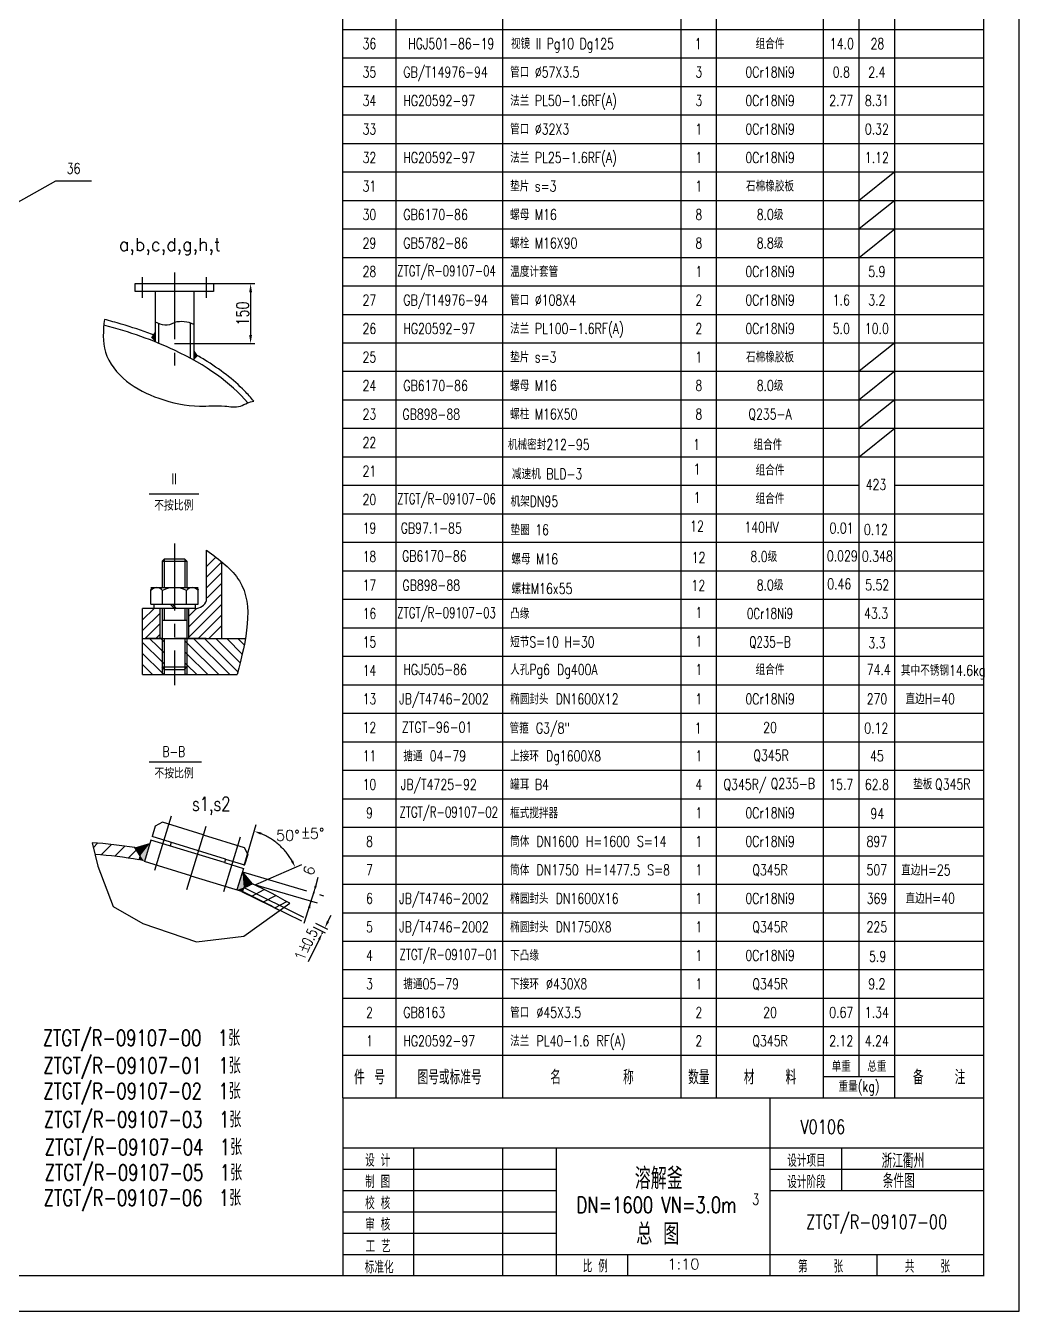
# Model space of a CAD drawing. Extents: x 6109 to 86747, y -17046 to 6992.
# Drawn here: x 39121 to 41912, y -9655 to -6045 of the extents above; entities that cross this region are included whole.
import ezdxf
from ezdxf.enums import TextEntityAlignment as Align

# ---------------------------------------------------------------- set-up
doc = ezdxf.new("R2010")
doc.units = 0
doc.header["$LTSCALE"] = 150
doc.header["$MEASUREMENT"] = 0
doc.linetypes.add('CENTER', pattern=[2, 1.25, -0.25, 0.25, -0.25])
doc.layers.get('0').update_dxf_attribs({"linetype": 'CONTINUOUS'})
doc.layers.get('DEFPOINTS').update_dxf_attribs({"linetype": 'CONTINUOUS'})
for name, color, linetype in [('1', 7, 'CONTINUOUS'), ('12', 14, 'CONTINUOUS'), ('3', 7, 'CONTINUOUS'), ('8', 12, 'CONTINUOUS'), ('BZ', 7, 'CONTINUOUS'), ('HGJ', 1, 'CONTINUOUS'), ('HGJX', 2, 'CENTER'), ('HGJY', 7, 'CONTINUOUS'), ('JGHF', 5, 'CONTINUOUS'), ('K1', 4, 'CONTINUOUS'), ('MXB', 7, 'CONTINUOUS'), ('ZXX', 2, 'CENTER')]:
    doc.layers.add(name, color=color, linetype=linetype)
doc.styles.add('HZ', font='txt', dxfattribs={"width": 0.75, "bigfont": 'hztxt'})
doc.styles.add('HZFS', font='simplex.shx', dxfattribs={"width": 0.75, "bigfont": 'hzfs.shx'})
doc.styles.get("Standard").update_dxf_attribs({"font": 'txt', "width": 0.75, "bigfont": 'hztxt.shx'})
doc.styles.add('STANTAD', font='txt', dxfattribs={"width": 0.75, "bigfont": 'hztxt'})
doc.dimstyles.get("Standard").update_dxf_attribs({"dimtxt": 0.18, "dimasz": 0.18, "dimexe": 0.18, "dimexo": 0.0625, "dimgap": 0.09, "dimtad": 0, "dimtih": 1, "dimtoh": 1, "dimdec": 4, "dimzin": 0, "dimdsep": 46, "dimtxsty": 'Standard', "dimcen": 0.09, "dimadec": 0, "dimazin": 0, "dimtfac": 1, "dimtdec": 4, "dimtofl": 0, "dimtmove": 0, "dimatfit": 3, "dimfxl": 1, "dimtolj": 1, "dimtzin": 0, "dimarcsym": 0})

# ---------------------------------------------------------------- blocks, each defined once
blk = doc.blocks.new('*D143')
at = {"color": 0, "linetype": 'ByBlock'}
for p, q in [((39237.1, 428.5), (39352.9, 428.5)), ((39340.9, 404.5), (39340.9, 284.7)), ((39127.1, 260.7), (39352.9, 260.7))]:
    blk.add_line(p, q, dxfattribs=at)
for points in [[(39336.9, 404.5), (39344.9, 404.5), (39340.9, 428.5)], [(39336.9, 284.7), (39344.9, 284.7), (39340.9, 260.7)]]:
    blk.add_solid(points, dxfattribs=at)
at = {"layer": 'DEFPOINTS', "color": 0, "linetype": 'ByBlock'}
for p in [(39237.1, 428.5), (39127.1, 260.7), (39340.9, 260.7)]:
    blk.add_point(p, dxfattribs=at)
at = {"color": 0, "linetype": 'ByBlock', "insert": (39318.4, 344.6), "char_height": 35, "attachment_point": 5, "rotation": 90, "style": 'HZFS'}
blk.add_mtext('\\A1;150', dxfattribs=at)

msp = doc.modelspace()

# ---------------------------------------------------------------- linework, layer by layer
for p, q in [((41911.86758, -9654.89701), (41911.86758, -1244.89701)), ((41561.86758, -6455.69998), (41461.86758, -6535.69998)), ((41561.86758, -6535.69998), (41461.86758, -6615.69998)), ((41461.86758, -6695.69998), (41561.86758, -6615.69998)), ((41561.86758, -6935.69998), (41461.86758, -7015.69998)), ((41561.86758, -7015.69998), (41461.86758, -7095.69998)), ((41561.86758, -7095.69998), (41461.86758, -7175.69998)), ((41461.86758, -7255.69998), (41561.86758, -7175.69998)), ((39468.43031, -7359.79292), (39607.22655, -7359.79292)), ((39504.27186, -7831.63214), (39449.86829, -7777.22857)), ((39492.21793, -7788.64229), (39469.30586, -7765.73022)), ((39504.27186, -7800.69622), (39492.21793, -7788.64229)), ((39504.27186, -7769.7603), (39500.24178, -7765.73022)), ((39509.87186, -7775.3603), (39504.27186, -7769.7603)), ((39574.27186, -7777.88845), (39568.67186, -7772.28845)), ((39663.56289, -7867.17948), (39574.27186, -7777.88845)), ((39694.49881, -7867.17948), (39593.04955, -7765.73022)), ((39717.58193, -7859.32668), (39623.98547, -7765.73022)), ((39723.71089, -7834.51972), (39654.92139, -7765.73022)), ((39729.59728, -7809.47019), (39685.85731, -7765.73022)), ((39735.02457, -7783.96155), (39716.79323, -7765.73022)), ((39504.27186, -7862.56806), (39449.86829, -7808.16449)), ((39509.87186, -7806.29622), (39504.27186, -7800.69622)), ((39509.87186, -7837.23214), (39504.27186, -7831.63214)), ((39574.27186, -7808.82437), (39568.67186, -7803.22437)), ((39632.62697, -7867.17948), (39574.27186, -7808.82437)), ((39477.94736, -7867.17948), (39449.86829, -7839.10041)), ((39504.27186, -7845.74312), (39504.27186, -7867.17948)), ((39508.88328, -7867.17948), (39504.27186, -7862.56806)), ((39574.27186, -7839.7603), (39568.67186, -7834.1603)), ((39570.75512, -7867.17948), (39568.67186, -7865.09622)), ((39601.69104, -7867.17948), (39574.27186, -7839.7603)), ((39574.27186, -7845.55911), (39574.27186, -7867.17948)), ((39468.04498, -8111.78385), (39614.7166, -8111.78385)), ((39308.29925, -8339.62742), (39324.08882, -8405.17124)), ((39428.45278, -8353.3016), (39470.33459, -8341.31587)), ((39324.08882, -8405.17124), (39366.5671, -8517.88336)), ((39758.23341, -8454.70504), (39730.32143, -8421.25859)), ((39931.95218, -8474.71476), (39902.30728, -8566.36903)), ((39366.5671, -8517.88336), (39450.05889, -8566.18855)), ((39734.22393, -8601.3196), (39862.76245, -8509.3991)), ((39450.05889, -8566.18855), (39600.93002, -8617.42133)), ((39600.93002, -8617.42133), (39734.22393, -8601.3196)), ((35971.86758, -9654.89701), (41911.86758, -9654.89701))]:
    msp.add_line(p, q)
at = {"color": 7, "linetype": 'CENTER'}
msp.add_line((39539.27186, -7499.46515), (39539.27186, -7896.74207), dxfattribs=at)
at = {"color": 1, "linetype": 'Continuous'}
for p, q in [((39449.86829, -7765.73022), (39539.27186, -7765.73022)), ((39628.67543, -7765.73022), (39539.27186, -7765.73022)), ((39511.27186, -7852.51246), (39567.27186, -7852.51246))]:
    msp.add_line(p, q, dxfattribs=at)
at = {"linetype": 'CENTER'}
for p, q in [((39530.07388, -8264.39535), (39483.1387, -8417.03627)), ((39627.12678, -8294.13324), (39572.53655, -8471.6696)), ((39735.03266, -8403.25037), (39768.95503, -8287.808)), ((39724.12087, -8324.06238), (39677.18568, -8476.70331)), ((39767.305, -8456.99561), (39896.74964, -8400.37605)), ((39730.32143, -8421.25859), (39958.15251, -8488.20602)), ((39936.02394, -8460.85802), (39943.22927, -8436.33732)), ((39727.51299, -8475.81796), (39975.58198, -8598.61496)), ((39733.5719, -8465.12652), (39978.5318, -8586.38449)), ((39760.07628, -8455.2902), (39951.37762, -8511.50348)), ((39970.32133, -8560.4711), (39979.194, -8542.54694)), ((39945.26021, -8611.09845), (39914.79242, -8673.9529))]:
    msp.add_line(p, q, dxfattribs=at)
at = {"color": 1}
for p, q in [((39485.33116, -8292.54456), (39476.33035, -8321.81666)), ((39505.32702, -8281.95372), (39485.33116, -8292.54456)), ((39620.02709, -8317.22257), (39505.32702, -8281.95372)), ((39473.28218, -8331.72981), (39454.76482, -8391.95129)), ((39679.74232, -8395.21374), (39473.28218, -8331.72981)), ((39682.79049, -8385.30059), (39476.33035, -8321.81666)), ((39620.02709, -8317.22257), (39734.72717, -8352.49142)), ((39442.99836, -8375.77877), (39428.26905, -8353.01767)), ((39529.85705, -8338.27546), (39526.80888, -8348.18861)), ((39734.72717, -8352.49142), (39745.31801, -8372.48728)), ((39745.31801, -8372.48728), (39736.3172, -8401.75938)), ((39442.99836, -8375.77877), (39439.121, -8388.38859)), ((39584.75825, -8431.92265), (39454.76482, -8391.95129)), ((39682.79049, -8385.30059), (39679.74232, -8395.21374)), ((39679.74232, -8395.21374), (39733.26903, -8411.67253)), ((39682.79049, -8385.30059), (39736.3172, -8401.75938)), ((39584.75825, -8431.92265), (39730.04501, -8476.59653)), ((39733.26903, -8411.67253), (39714.75167, -8471.89401)), ((39733.5719, -8465.12652), (39729.69454, -8477.73634)), ((39733.5719, -8465.12652), (39758.54493, -8454.5734))]:
    msp.add_line(p, q, dxfattribs=at)
at = {"color": 0}
for p, q in [((39311.4303, -8352.62467), (39323.38704, -8340.66792)), ((39332.94672, -8373.53465), (39362.2819, -8344.19947)), ((39371.48028, -8377.4275), (39400.0937, -8348.81408)), ((39408.92967, -8382.40452), (39432.21652, -8359.11767)), ((39732.90788, -8467.28602), (39750.45611, -8457.99158)), ((39756.22882, -8488.88221), (39791.14736, -8470.38756)), ((39789.24575, -8505.34291), (39823.44272, -8487.23044)), ((39821.08443, -8522.42767), (39854.63074, -8504.65983))]:
    msp.add_line(p, q, dxfattribs=at)
at = {"linetype": 'CENTER'}
msp.add_arc((39712.15085, -8481.12024), 181.48532, 29.94204021, 67.30745097, dxfattribs=at)
at = {"color": 1}
for radius, start, end in [(1248.7035, 80.86084423, 86.40190467), (1216.7035, 80.08456989, 85.93650247), (1216.7035, 60.22192978, 65.73140594), (1248.7035, 59.54985425, 64.9551316)]:
    msp.add_arc((39229.93394, -9585.8695), radius, start, end, dxfattribs=at)
for start_param, end_param in [(0.8152117452, 1.0939803682), (0.4004662717, 0.8152117452)]:
    msp.add_ellipse((38939.17389, -7274.80558), major_axis=(875, 0), ratio=0.5, start_param=start_param, end_param=end_param, dxfattribs=at)
msp.add_open_spline([(39342.31846, -6869.98471), (39339.02973, -6901.49122), (39333.87183, -6967.23025), (39401.67241, -7050.09023), (39497.77271, -7097.02688), (39594.75875, -7117.77115), (39670.74072, -7109.80828), (39718.18425, -7119.14586), (39742.82669, -7104.08952), (39755.74563, -7100.60387), (39761.74219, -7099.42778)], degree=3, knots=[7.3570877369, 7.3570877369, 7.3570877369, 7.3570877369, 99.0890459544, 199.9585541922, 302.4701297702, 419.155015106, 489.6715955335, 533.7444583007, 555.4442387526, 573.720670011, 573.720670011, 573.720670011, 573.720670011])
for points, knots in [([(39485.17389, -6915.72489), (39481.73984, -6914.37754), (39478.28649, -6913.04308), (39447.54116, -6901.34238), (39419.09949, -6891.76646), (39374.15259, -6878.45376), (39358.35792, -6874.09604), (39342.31846, -6869.98471)], [4.04705562398, 4.04705562398, 4.04705562398, 4.04705562398, 4.06179839515, 4.06179839515, 4.17759517961, 4.17759517961, 4.23867260122, 4.23867260122, 4.23867260122, 4.23867260122]), ([(39761.74219, -7099.42778), (39753.73837, -7089.61855), (39745.07655, -7079.97946), (39720.33166, -7054.81897), (39703.13257, -7039.62919), (39665.48371, -7010.44166), (39645.03361, -6996.44381), (39613.40669, -6977.22953), (39603.42895, -6971.47463), (39593.17389, -6965.85616)], [3.52895084817, 3.52895084817, 3.52895084817, 3.52895084817, 3.5986112573, 3.5986112573, 3.71440804176, 3.71440804176, 3.83020482622, 3.83020482622, 3.88133421074, 3.88133421074, 3.88133421074, 3.88133421074])]:
    msp.add_open_spline(points, degree=3, knots=knots, dxfattribs=at)
msp.add_spline([(39629.54371, -7518.11862), (39721.56284, -7604.16494), (39715.61645, -7867.17948)], degree=3)
at = {"linetype": 'CENTER'}
for p in [(39930.24129, -8480.00439), (39954.13288, -8593.17428)]:
    msp.add_point(p, dxfattribs=at)
for points in [[(39781.05081, -8316.82549), (39783.27991, -8310.54253), (39763.31648, -8306.99672)], [(39872.38919, -8389.03456), (39866.43774, -8392.03868), (39878.42584, -8408.39095)], [(39932.68171, -8459.87592), (39939.07795, -8461.75543), (39930.24129, -8480.00439)], [(39913.95585, -8521.21211), (39920.35209, -8523.09162), (39922.79251, -8502.96315)], [(39967.33397, -8558.99232), (39973.30869, -8561.94988), (39961.44866, -8578.39527)], [(39942.27285, -8609.61967), (39948.24757, -8612.57723), (39954.13288, -8593.17428)]]:
    msp.add_solid(points, dxfattribs=at)
for points in [[(39470.33459, -8341.31587), (39428.26905, -8353.01767), (39442.99836, -8375.77877)], [(39470.33459, -8341.31587), (39454.76482, -8391.95129), (39454.76482, -8391.95129), (39439.47148, -8387.24878)], [(39442.99836, -8375.77877), (39442.99836, -8375.77877), (39470.33459, -8341.31587), (39454.76482, -8391.95129)], [(39454.76482, -8391.95129), (39439.47148, -8387.24878), (39442.99836, -8375.77877)], [(39730.32143, -8421.25859), (39714.75167, -8471.89401), (39714.75167, -8471.89401), (39730.04501, -8476.59653)], [(39733.5719, -8465.12652), (39733.5719, -8465.12652), (39730.32143, -8421.25859), (39714.75167, -8471.89401)], [(39730.32143, -8421.25859), (39758.54493, -8454.5734), (39733.5719, -8465.12652)], [(39714.75167, -8471.89401), (39730.04501, -8476.59653), (39733.5719, -8465.12652)]]:
    msp.add_solid(points)
at = {"layer": '1', "color": 1, "linetype": 'Continuous'}
for p, q in [((39511.27186, -7541.73022), (39504.27186, -7548.73022)), ((39511.27186, -7541.73022), (39567.27186, -7541.73022)), ((39567.27186, -7541.73022), (39574.27186, -7548.73022)), ((39629.54371, -7659.01227), (39629.54371, -7518.11862)), ((39504.27186, -7548.73022), (39504.27186, -7622.81355)), ((39504.27186, -7548.73022), (39574.27186, -7548.73022)), ((39574.27186, -7548.73022), (39574.27186, -7622.81355)), ((39672.21481, -7765.73022), (39672.21481, -7550.94857)), ((39475.64845, -7622.81355), (39472.58595, -7629.37605)), ((39472.58595, -7622.81355), (39605.95777, -7622.81355)), ((39472.58595, -7669.48022), (39472.58595, -7629.37605)), ((39475.64845, -7622.81355), (39602.89527, -7622.81355)), ((39505.9289, -7669.48022), (39505.9289, -7631.56355)), ((39572.61482, -7669.48022), (39572.61482, -7631.56355)), ((39602.89527, -7622.81355), (39605.95777, -7629.37605)), ((39605.95777, -7669.48022), (39605.95777, -7629.37605)), ((39449.86829, -7765.73022), (39449.86829, -7681.73022)), ((39596.76946, -7681.73022), (39449.86829, -7681.73022)), ((39472.58595, -7669.48022), (39605.95777, -7669.48022)), ((39481.33595, -7669.48022), (39481.33595, -7681.73022)), ((39499.02186, -7765.73022), (39499.02186, -7681.73022)), ((39504.27186, -7681.73022), (39504.27186, -7845.51246)), ((39539.27186, -7681.73022), (39527.02186, -7669.48022)), ((39532.64532, -7669.48022), (39544.89532, -7681.73022)), ((39574.27186, -7681.73022), (39574.27186, -7765.73022)), ((39579.52186, -7765.73022), (39579.52186, -7681.73022)), ((39597.20777, -7669.48022), (39597.20777, -7681.73022)), ((39504.27186, -7714.81977), (39574.27186, -7714.81977)), ((39449.86829, -7867.17948), (39449.86829, -7765.73022)), ((39504.27186, -7765.73022), (39457.02186, -7765.73022)), ((39504.27186, -7765.73022), (39504.27186, -7765.73022)), ((39504.27186, -7765.73022), (39738.39556, -7765.73022)), ((39574.27186, -7765.73022), (39574.27186, -7845.55911)), ((39574.27186, -7765.73022), (39574.27186, -7765.73022)), ((39449.86829, -7867.17948), (39715.61645, -7867.17948)), ((39511.27186, -7852.51246), (39504.27186, -7845.51246)), ((39504.27186, -7845.51246), (39574.27186, -7845.51246)), ((39509.87186, -7851.11246), (39509.87186, -7867.17948)), ((39567.27186, -7852.51246), (39574.27186, -7845.51246)), ((39568.67186, -7851.11246), (39568.67186, -7867.17948))]:
    msp.add_line(p, q, dxfattribs=at)
at = {"layer": '1', "color": 1}
for q in [(40011.86758, -9555.69998), (41811.86758, -9055.69998)]:
    msp.add_line((40011.86758, -9055.69998), q, dxfattribs=at)
at = {"layer": '1', "color": 1, "linetype": 'Continuous'}
for centre, radius, start, end in [((39489.25742, -7643.07073), 20.25718, 34.614666, 145.385334), ((39539.27186, -7690.71727), 67.90372, 60.591514, 119.408486), ((39589.2863, -7643.07073), 20.25718, 34.614666, 145.385334), ((39596.76946, -7646.73022), 35, 270, 339.456638)]:
    msp.add_arc(centre, radius, start, end, dxfattribs=at)
at = {"layer": '12', "color": 7}
for p, q in [((39629.54371, -7563.91627), (39655.69456, -7537.76542)), ((39629.54371, -7593.61475), (39672.21481, -7550.94365)), ((39629.54371, -7623.31324), (39672.21481, -7580.64213)), ((39631.20725, -7651.34817), (39672.21481, -7610.34062)), ((39579.52186, -7732.73205), (39669.02737, -7643.22654)), ((39482.03128, -7681.73022), (39449.86829, -7713.8932)), ((39579.52186, -7762.43054), (39672.21481, -7669.7376)), ((39579.52186, -7703.03356), (39601.09332, -7681.4621)), ((39499.02186, -7694.43811), (39449.86829, -7743.59168)), ((39499.02186, -7724.1366), (39457.02186, -7766.1366)), ((39605.92066, -7765.73022), (39672.21481, -7699.43608)), ((39635.61915, -7765.73022), (39672.21481, -7729.13456))]:
    msp.add_line(p, q, dxfattribs=at)
at = {"layer": '12', "color": 1, "linetype": 'Continuous'}
msp.add_line((39487.12673, -7765.73022), (39499.02186, -7753.83508), dxfattribs=at)
at = {"layer": '3', "color": 7}
for p, q in [((39509.87186, -7543.13022), (39509.87186, -7622.81355)), ((39568.67186, -7543.13022), (39568.67186, -7622.81355)), ((39509.87186, -7681.73022), (39509.87186, -7714.81977)), ((39568.67186, -7681.73022), (39568.67186, -7714.81977)), ((39509.87186, -7765.73022), (39509.87186, -7851.11246)), ((39568.67186, -7765.73022), (39568.67186, -7851.11246))]:
    msp.add_line(p, q, dxfattribs=at)
at = {"layer": '3', "color": 1, "linetype": 'Continuous'}
for p, q in [((39504.27186, -7845.51246), (39504.27186, -7845.74312)), ((39574.27186, -7845.51246), (39574.27186, -7845.55911))]:
    msp.add_line(p, q, dxfattribs=at)
at = {"layer": '3'}
for p, q in [((41211.86758, -9555.69998), (41211.86758, -9055.69998)), ((40011.86758, -9195.69998), (41811.86758, -9195.69998)), ((40211.86758, -9555.69998), (40211.86758, -9195.69998)), ((40461.86758, -9555.69998), (40461.86758, -9195.69998)), ((40611.86758, -9555.69998), (40611.86758, -9195.69998)), ((41412.34154, -9195.69998), (41412.34154, -9315.69998)), ((40011.86758, -9255.69998), (40611.86758, -9255.69998)), ((41211.86758, -9255.69998), (41811.86758, -9255.69998)), ((40011.86758, -9315.69998), (40611.86758, -9315.69998)), ((41211.86758, -9315.69998), (41811.86758, -9315.69998)), ((40011.86758, -9375.69998), (40611.86758, -9375.69998)), ((40011.86758, -9435.69998), (40611.86758, -9435.69998)), ((40011.86758, -9495.69998), (41811.86758, -9495.69998)), ((40811.86758, -9495.69998), (40811.86758, -9555.69998)), ((41511.86758, -9495.69998), (41511.86758, -9555.69998))]:
    msp.add_line(p, q, dxfattribs=at)
at = {"layer": 'BZ'}
msp.add_lwpolyline([(38219.58038, -7034.53217), (39205.91479, -6481.18298), (39305.91479, -6481.18298)], dxfattribs=at)
at = {"layer": 'DEFPOINTS', "color": 0, "linetype": 'ByBlock'}
for p in [(39428.45278, -8353.3016), (39428.45278, -8353.3016), (39470.33459, -8341.31587), (39439.121, -8388.38859), (39440.38663, -8384.27256), (39442.99836, -8375.77877), (39442.99836, -8375.77877), (39454.76482, -8391.95129), (39454.76482, -8391.95129), (39730.32143, -8421.25859), (39733.26903, -8411.67253), (39714.75167, -8471.89401), (39714.75167, -8471.89401), (39729.69454, -8477.73634), (39730.96017, -8473.62031), (39733.5719, -8465.12652), (39733.5719, -8465.12652), (39758.23341, -8454.70504), (39758.23341, -8454.70504)]:
    msp.add_point(p, dxfattribs=at)
at = {"layer": 'HGJ'}
for p, q in [((40011.86758, -9055.69998), (40011.86758, -5735.69998)), ((39485.17389, -6791.51665), (39485.17389, -6932.93243)), ((39593.17389, -6791.51665), (39593.17389, -6984.15587)), ((39494.77389, -6881.50034), (39494.77389, -6936.82124)), ((39583.57389, -6880.07834), (39583.57389, -6978.84374)), ((40011.86758, -9055.69998), (41811.86758, -9055.69998)), ((40011.86758, -9055.69998), (41811.86758, -9055.69998))]:
    msp.add_line(p, q, dxfattribs=at)
msp.add_lwpolyline([(39649.17389, -6791.51665), (39429.17389, -6791.51665), (39429.17389, -6769.51665), (39649.17389, -6769.51665), (39649.17389, -6791.51665)], dxfattribs=at)
at = {"layer": 'HGJX'}
for p, q in [((39449.17389, -6809.51665), (39449.17389, -6751.51665)), ((39629.17389, -6809.51665), (39629.17389, -6751.51665))]:
    msp.add_line(p, q, dxfattribs=at)
at = {"layer": 'HGJY'}
for p, q in [((40161.86758, -9055.69998), (40161.86758, -5735.69998)), ((40461.86758, -9055.69998), (40461.86758, -5735.69998)), ((40961.86758, -9055.69998), (40961.86758, -5735.69998)), ((41061.86758, -9055.69998), (41061.86758, -5735.69998)), ((41361.86758, -9055.69998), (41361.86758, -5735.69998)), ((41461.86758, -8995.69998), (41461.86758, -5735.69998)), ((41561.86758, -9055.69998), (41561.86758, -5735.69998)), ((40011.86758, -6055.69998), (41811.86758, -6055.69998)), ((40011.86758, -6135.69998), (41811.86758, -6135.69998)), ((40011.86758, -6215.69998), (41811.86758, -6215.69998)), ((40011.86758, -6295.69998), (41811.86758, -6295.69998)), ((40011.86758, -6375.69998), (41811.86758, -6375.69998)), ((40011.86758, -6455.69998), (41811.86758, -6455.69998)), ((40011.86758, -6535.69998), (41811.86758, -6535.69998)), ((40011.86758, -6615.69998), (41811.86758, -6615.69998)), ((40011.86758, -6695.69998), (41811.86758, -6695.69998)), ((40011.86758, -6775.69998), (41811.86758, -6775.69998)), ((40011.86758, -6855.69998), (41811.86758, -6855.69998)), ((40011.86758, -6935.69998), (41811.86758, -6935.69998)), ((40011.86758, -7015.69998), (41811.86758, -7015.69998)), ((40011.86758, -7095.69998), (41811.86758, -7095.69998)), ((40011.86758, -7175.69998), (41811.86758, -7175.69998)), ((40011.86758, -7255.69998), (41811.86758, -7255.69998)), ((40011.86758, -7335.69998), (41461.86758, -7335.69998)), ((41561.86758, -7335.69998), (41811.86758, -7335.69998)), ((40011.86758, -7415.69998), (41811.86758, -7415.69998)), ((40011.86758, -7495.69998), (41811.86758, -7495.69998)), ((40011.86758, -7575.69998), (41811.86758, -7575.69998)), ((40011.86758, -7655.69998), (41811.86758, -7655.69998)), ((40011.86758, -7735.69998), (41811.86758, -7735.69998)), ((40011.86758, -7815.69998), (41811.86758, -7815.69998)), ((40011.86758, -7895.69998), (41811.86758, -7895.69998)), ((40011.86758, -7975.69998), (41811.86758, -7975.69998)), ((40011.86758, -8055.69998), (41811.86758, -8055.69998)), ((40011.86758, -8135.69998), (41811.86758, -8135.69998)), ((40011.86758, -8215.69998), (41811.86758, -8215.69998)), ((40011.86758, -8295.69998), (41811.86758, -8295.69998)), ((40011.86758, -8375.69998), (41811.86758, -8375.69998)), ((40011.86758, -8455.69998), (41811.86758, -8455.69998)), ((40011.86758, -8535.69998), (41811.86758, -8535.69998)), ((40011.86758, -8615.69998), (41811.86758, -8615.69998)), ((40011.86758, -8695.69998), (41811.86758, -8695.69998)), ((40011.86758, -8775.69998), (41811.86758, -8775.69998)), ((40011.86758, -8855.69998), (41811.86758, -8855.69998)), ((40011.86758, -8935.69998), (41811.86758, -8935.69998)), ((41361.86758, -8995.69998), (41561.86758, -8995.69998))]:
    msp.add_line(p, q, dxfattribs=at)
for centre, radius, start, end in [((39514.0945, -6834.29588), 51.00535, 235.45793298, 299.45245826), ((39559.14468, -6951.70162), 75.67484, 63.27705631, 105.30175742)]:
    msp.add_arc(centre, radius, start, end, dxfattribs=at)
at = {"layer": 'JGHF'}
for points in [[(39485.17389, -6932.93243), (39485.17389, -6902.93243), (39473.17389, -6920.93243)], [(39593.17389, -6984.15587), (39593.17389, -6954.15587), (39605.17389, -6972.15587)]]:
    msp.add_solid(points, dxfattribs=at)
at = {"layer": 'K1', "const_width": 4}
msp.add_lwpolyline([(36071.86758, -9554.89701), (36071.86758, -1494.89701), (41811.86758, -1494.89701), (41811.86758, -9554.89701)], close=True, dxfattribs=at)
at = {"layer": 'ZXX'}
msp.add_line((39539.17389, -6738.33436), (39539.17389, -6999.45173), dxfattribs=at)

# ---------------------------------------------------------------- texts
at = {"width": 0.75}
for s, style, p in [('II', 'HZ', (39538.09507, -7332.34022)), ('不按比例', 'HZFS', (39537.34216, -7406.64401))]:
    msp.add_text(s, height=29.4, dxfattribs=dict(at, style=style)).set_placement(p, align=Align.CENTER)
for s, height, style, p in [('B-B', 29.4, 'HZFS', (39505.19938, -8098.32445)), ('不按比例', 29.4, 'HZFS', (39482.89817, -8158.89176)), ('+', 30, 'STANTAD', (39894.86264, -8322.09666)), ('-', 30, 'STANTAD', (39895.99127, -8339.11341)), ('ZTGT/R-09107-00  1张', 45, 'HZFS', (39169.38022, -8909.84376)), ('ZTGT/R-09107-01  1张', 45, 'HZFS', (39170.76886, -8987.55093)), ('ZTGT/R-09107-02  1张', 45, 'HZFS', (39170.76886, -9059.10081)), ('ZTGT/R-09107-03  1张', 45, 'HZFS', (39172.50861, -9138.80142)), ('V0106', 40, 'HZFS', (41296.92902, -9157.08849)), ('ZTGT/R-09107-04  1张', 45, 'HZFS', (39174.90236, -9216.38299)), ('ZTGT/R-09107-05  1张', 45, 'HZFS', (39174.90236, -9288.09798)), ('浙江衢州', 40, 'HZFS', (41525.05592, -9252.51524)), ('溶解釜', 60, 'HZFS', (40831.85232, -9312.11639)), ('条件图', 40, 'HZFS', (41528.37927, -9308.97442)), ('ZTGT/R-09107-06  1张', 45, 'HZFS', (39172.18334, -9358.74114)), ('DN=1600 VN=3.0m', 45, 'HZFS', (40668.20749, -9378.83055)), ('3', 30, 'HZFS', (41161.9817, -9355.5389)), ('ZTGT/R-09107-00', 40, 'HZFS', (41313.30184, -9423.68194)), ('总 图', 60, 'HZFS', (40836.03143, -9468.04669))]:
    msp.add_text(s, height=height, dxfattribs=dict(at, style=style)).set_placement(p)
at = {"color": 7, "linetype": 'ByBlock', "style": 'HZFS'}
for s, p in [('5%%d', (39939.67542, -8313.28366)), ('50%%d', (39857.69285, -8318.84567))]:
    msp.add_text(s, height=30, dxfattribs=at).set_placement(p, align=Align.MIDDLE_CENTER)
for s, rotation, p in [('6', 73.62474559, (39917.5192, -8417.42166)), ('1', 69.47729209, (39892.94945, -8656.99445))]:
    msp.add_text(s, height=30, rotation=rotation, dxfattribs=at).set_placement(p, align=Align.MIDDLE_CENTER)
at = {"style": 'STANTAD', "width": 0.75}
for s, rotation, p in [('0.5', 63.66406084, (39921.72608, -8633.2586)), ('+', 69.47729209, (39908.76908, -8650.27126)), ('-', 69.47729209, (39923.9204, -8655.94295))]:
    msp.add_text(s, height=30, rotation=rotation, dxfattribs=at).set_placement(p)
at = {"layer": '8', "color": 7, "style": 'HZFS', "width": 0.7}
for s, p in [('设 计', (40074.60611, -9248.53353)), ('设计项目', (41260.34275, -9249.29388)), ('制 图', (40074.60611, -9308.53353)), ('设计阶段', (41260.34275, -9309.29388)), ('校 核', (40074.60611, -9368.53353)), ('审 核', (40074.60611, -9428.53353)), ('工 艺', (40075.99775, -9489.96683)), ('标准化', (40073.74867, -9548.53353)), ('比 例', (40685.70543, -9545.69998)), ('第    张', (41290.35217, -9546.37709)), ('共    张', (41590.35217, -9546.37709))]:
    msp.add_text(s, height=35, dxfattribs=at).set_placement(p)
at = {"layer": 'BZ', "style": 'HZFS', "width": 0.75}
msp.add_text('36', height=30, dxfattribs=at).set_placement((39255.91479, -6461.18298), align=Align.CENTER)
at = {"layer": 'HGJY', "style": 'HZFS'}
msp.add_text('a,b,c,d,g,h,t', height=36, dxfattribs=at).set_placement((39525.84496, -6665.51276), align=Align.MIDDLE)
at = {"layer": 'HGJY', "style": 'HZFS', "width": 0.75}
msp.add_text('s1,s2', height=40, dxfattribs=at).set_placement((39642.34587, -8236.10017), align=Align.MIDDLE)
at = {"layer": 'HGJY', "width": 0.75}
for s, height, p in [('单重', 30, (41411.86758, -8965.69998)), ('总重', 30, (41511.86758, -8965.69998)), ('件 号', 40, (40086.86758, -8995.69998)), ('图号或标准号', 40, (40311.86758, -8995.69998)), ('名      称', 40, (40711.86758, -8995.69998)), ('数量', 40, (41011.86758, -8995.69998)), ('材   料', 40, (41211.86758, -8995.69998)), ('备   注', 40, (41686.86758, -8995.69998)), ('重量(kg)', 30, (41461.86758, -9025.69998))]:
    msp.add_text(s, height=height, dxfattribs=at).set_placement(p, align=Align.MIDDLE)
at = {"layer": 'HGJY'}
msp.add_text('1:10', height=30, dxfattribs=at).set_placement((40968.53503, -9522.3997), align=Align.MIDDLE)
at = {"layer": 'MXB', "width": 0.75}
for s, p in [('36', (40086.86758, -6110.69998)), ('35', (40086.86758, -6190.69998)), ('34', (40086.86758, -6270.69998)), ('33', (40086.86758, -6350.69998)), ('32', (40086.86758, -6430.69998)), ('31', (40086.86758, -6510.69998)), ('30', (40086.86758, -6590.69998)), ('29', (40086.86758, -6670.69998)), ('28', (40086.86758, -6750.69998)), ('27', (40086.86758, -6830.69998)), ('26', (40086.86758, -6910.69998)), ('25', (40086.86758, -6990.69998)), ('24', (40086.86758, -7070.69998)), ('23', (40086.86758, -7150.69998)), ('22', (40086.86758, -7230.69998)), ('21', (40086.86758, -7310.69998)), ('20', (40086.86758, -7390.69998)), ('19', (40086.86758, -7470.69998)), ('18', (40086.86758, -7550.69998)), ('17', (40086.86758, -7630.69998)), ('16', (40086.86758, -7710.69998)), ('1', (41011.86758, -7708.06598)), ('43.3', (41509.56338, -7710.0949)), ('1', (41011.86758, -7788.06598)), ('15', (40086.86758, -7790.69998)), ('3.3', (41512.4511, -7793.39063)), ('14', (40086.86758, -7870.69998)), ('1', (41011.86758, -7868.06598)), ('组合件', (41211.86758, -7868.06598)), ('74.4', (41517.00791, -7868.06598)), ('13', (40086.86758, -7950.69998)), ('1', (41011.86758, -7950.69998)), ('0Cr18Ni9', (41211.86758, -7950.69998)), ('270', (41512.09438, -7950.69998)), ('直边H=40', (41661.71859, -7950.27576)), ('12', (40086.86758, -8030.69998)), ('1', (41010.243, -8032.23958)), ('20', (41211.86758, -8030.69998)), ('0.12', (41510.243, -8032.23958)), ('11', (40086.86758, -8110.69998)), ('1', (41011.86758, -8110.69998)), ('Q345R', (41214.7774, -8108.9212)), ('45', (41511.86758, -8110.69998)), ('Q345R/', (41141.57714, -8190.36667)), ('垫板', (41640.90607, -8189.65068)), ('10', (40086.86758, -8190.69998)), ('4', (41011.86758, -8190.69998)), ('Q235-B', (41276.02557, -8188.25975)), ('15.7', (41411.86758, -8190.69998)), ('62.8', (41511.86758, -8190.69998)), ('Q345R', (41725.17439, -8189.95132)), ('9', (40086.86758, -8270.69998)), ('1', (41011.86758, -8270.69998)), ('0Cr18Ni9', (41211.86758, -8270.69998)), ('94', (41513.24658, -8272.60218)), ('8', (40086.86758, -8350.69998)), ('1', (41011.86758, -8350.69998)), ('0Cr18Ni9', (41211.86758, -8350.69998)), ('897', (41511.86758, -8350.69998)), ('7', (40086.86758, -8430.69998)), ('1', (41011.86758, -8430.69998)), ('Q345R', (41211.86758, -8430.69998)), ('507', (41511.86758, -8430.69998)), ('直边H=25', (41649.62048, -8431.058)), ('6', (40086.86758, -8510.69998)), ('1', (41011.86758, -8510.69998)), ('0Cr18Ni9', (41211.86758, -8510.69998)), ('369', (41512.09438, -8510.69998)), ('直边H=40', (41661.71859, -8510.27576)), ('5', (40086.86758, -8590.69998)), ('1', (41011.86758, -8590.69998)), ('Q345R', (41211.86758, -8590.69998)), ('225', (41511.86758, -8590.69998)), ('4', (40086.86758, -8670.69998)), ('1', (41011.86758, -8670.69998)), ('0Cr18Ni9', (41211.86758, -8670.69998)), ('5.9', (41514.05713, -8673.44113)), ('3', (40086.86758, -8750.69998)), ('1', (41011.86758, -8750.69998)), ('Q345R', (41211.86758, -8750.69998)), ('9.2', (41511.86758, -8750.69998)), ('2', (40086.86758, -8830.69998)), ('2', (41011.86758, -8830.69998)), ('20', (41211.86758, -8830.69998)), ('0.67', (41411.86758, -8830.69998)), ('1.34', (41511.86758, -8830.69998)), ('1', (40086.86758, -8910.69998)), ('2', (41011.86758, -8910.69998)), ('Q345R', (41211.86758, -8910.69998)), ('2.12', (41411.86758, -8910.69998)), ('4.24', (41511.86758, -8910.69998))]:
    msp.add_text(s, height=30, dxfattribs=at).set_placement(p, align=Align.CENTER)
at = {"layer": 'MXB', "style": 'HZFS', "width": 0.75}
for s, p in [('HGJ501-86-19', (40195.57432, -6110.69998)), ('视镜 II Pg10 Dg125', (40484.17027, -6110.69998)), ('GB/T14976-94', (40181.86758, -6190.69998)), ('管口 %%c57X3.5', (40481.86758, -6190.69998)), ('HG20592-97', (40181.86758, -6270.69998)), ('法兰 PL50-1.6RF(A)', (40481.86758, -6270.69998)), ('管口 %%c32X3', (40481.86758, -6350.69998)), ('HG20592-97', (40181.86758, -6430.69998)), ('法兰 PL25-1.6RF(A)', (40481.86758, -6430.69998)), ('垫片 s=3', (40481.86758, -6510.69998)), ('GB6170-86', (40181.86758, -6590.69998)), ('螺母 M16', (40481.86758, -6590.69998)), ('GB5782-86', (40181.86758, -6670.69998)), ('螺栓 M16X90', (40481.86758, -6670.69998)), ('温度计套管', (40481.86758, -6750.69998)), ('GB/T14976-94', (40181.86758, -6830.69998)), ('管口 %%c108X4', (40481.86758, -6830.69998)), ('HG20592-97', (40181.86758, -6910.69998)), ('法兰 PL100-1.6RF(A)', (40481.86758, -6910.69998)), ('垫片 s=3', (40481.86758, -6990.69998)), ('螺母 M16', (40481.86758, -7070.69998)), ('GB6170-86', (40181.86758, -7070.69998)), ('GB898-88', (40179.40459, -7151.20452)), ('螺柱 M16X50', (40481.86758, -7150.69998)), ('机械密封212-95', (40475.70402, -7236.4104)), ('减速机 BLD-3', (40487.00875, -7318.90104)), ('机架DN95', (40482.94389, -7395.71858)), ('GB97.1-85', (40174.69257, -7470.98004)), ('垫圈 16', (40482.94389, -7475.71858)), ('GB6170-86', (40178.31843, -7549.23016)), ('螺母 M16', (40485.45864, -7557.3357)), ('GB898-88', (40179.40459, -7631.20452)), ('螺柱M16x55', (40486.08827, -7640.88342)), ('凸缘', (40481.86758, -7710.69998)), ('短节S=10 H=30', (40481.86758, -7790.69998)), ('其中不锈钢14.6kg', (41579.4785, -7870.28399)), ('罐耳 B4', (40481.86758, -8190.69998)), ('框式搅拌器', (40481.86758, -8270.69998)), ('下凸缘', (40481.86758, -8670.69998))]:
    msp.add_text(s, height=30, dxfattribs=at).set_placement(p)
at = {"layer": 'MXB', "style": 'HZFS'}
for s, width, p in [('1', 0.75, (41010.15417, -6110.69998)), ('组合件', 0.75, (41211.86758, -6110.69998)), ('14.0', 0.75, (41413.58091, -6110.69998)), ('28', 0.75, (41513.58091, -6110.69998)), ('3', 0.75, (41011.86758, -6190.69998)), ('0Cr18Ni9', 0.75, (41211.86758, -6190.69998)), ('0.8', 0.75, (41411.86758, -6190.69998)), ('2.4', 0.75, (41511.86758, -6190.69998)), ('3', 0.75, (41011.86758, -6270.69998)), ('0Cr18Ni9', 0.75, (41211.86758, -6270.69998)), ('2.77', 0.75, (41411.86758, -6270.69998)), ('8.31', 0.75, (41511.86758, -6270.69998)), ('1', 0.75, (41011.86758, -6350.69998)), ('0Cr18Ni9', 0.75, (41211.86758, -6350.69998)), ('0.32', 0.75, (41511.86758, -6350.69998)), ('1', 0.75, (41011.86758, -6430.69998)), ('0Cr18Ni9', 0.75, (41211.86758, -6430.69998)), ('1.12', 0.75, (41511.86758, -6430.69998)), ('1', 0.75, (41011.86758, -6510.69998)), ('石棉橡胶板', 0.75, (41211.86758, -6510.69998)), ('8', 0.75, (41011.86758, -6590.69998)), ('8.0级', 0.75, (41211.86758, -6590.69998)), ('8', 0.75, (41011.86758, -6670.69998)), ('8.8级', 0.75, (41211.86758, -6670.69998)), ('1', 0.75, (41011.86758, -6750.69998)), ('0Cr18Ni9', 0.75, (41211.86758, -6750.69998)), ('5.9', 0.75, (41511.86758, -6750.69998)), ('2', 0.75, (41011.86758, -6830.69998)), ('0Cr18Ni9', 0.75, (41211.86758, -6830.69998)), ('1.6', 0.75, (41411.86758, -6830.69998)), ('3.2', 0.75, (41511.86758, -6830.69998)), ('2', 0.75, (41011.86758, -6910.69998)), ('0Cr18Ni9', 0.75, (41211.86758, -6910.69998)), ('5.0', 0.75, (41411.86758, -6910.69998)), ('10.0', 0.75, (41511.86758, -6910.69998)), ('1', 0.75, (41011.86758, -6990.69998)), ('石棉橡胶板', 0.75, (41211.86758, -6990.69998)), ('8.0级', 0.75, (41211.86758, -7070.69998)), ('8', 0.75, (41011.86758, -7070.69998)), ('8', 0.75, (41011.86758, -7150.69998)), ('Q235-A', 0.75, (41211.86758, -7150.69998)), ('1', 0.75, (41005.70402, -7236.4104)), ('组合件', 0.75, (41205.70402, -7236.4104)), ('1', 0.75, (41006.78609, -7305.22666)), ('组合件', 0.75, (41211.86758, -7308.06598)), ('423', 0.75, (41509.30286, -7348.87698)), ('1', 0.75, (41006.78609, -7385.22666)), ('组合件', 0.75, (41211.86758, -7388.06598)), ('12', 0.75, (41006.78609, -7465.22666)), ('140HV', 0.75, (41188.06963, -7468.55565)), ('0.01', 0.75, (41412.71899, -7470.7143)), ('0.12', 0.75, (41509.30286, -7475.0348)), ('12', 0.75, (41011.06969, -7553.5504)), ('8.0级', 0.75, (41194.51379, -7550.7352)), ('0.029', 0.75, (41414.78344, -7549.12039)), ('0.348', 0.75, (41513.30608, -7549.78812)), ('12', 0.75, (41010.50292, -7631.64636)), ('8.0级', 0.75, (41211.86758, -7630.69998)), ('0.46', 0.75, (41406.22524, -7627.7602)), ('5.52', 0.75, (41512.89227, -7630.43318)), ('0Cr18Ni9', 0.7, (41211.86758, -7710.69998)), ('Q235-B', 0.7, (41211.86758, -7790.69998))]:
    msp.add_text(s, height=30, dxfattribs=dict(at, width=width)).set_placement(p, align=Align.CENTER)
at = {"layer": 'MXB'}
for s, width, p in [('ZTGT/R-09107-04', 0.7, (40164.75556, -6748.69234)), ('ZTGT/R-09107-06', 0.7, (40164.75556, -7388.69234)), ('ZTGT/R-09107-03', 0.7, (40164.75556, -7708.69234)), ('HGJ505-86', 0.75, (40181.86758, -7868.06598)), ('人孔Pg6 Dg400A', 0.75, (40481.86758, -7868.06598)), ('JB/T4746-2002', 0.75, (40170.36345, -7950.69998)), ('椭圆封头 DN1600X12', 0.75, (40481.86758, -7950.69998)), ('ZTGT-96-01', 0.75, (40178.12087, -8029.88189)), ('管箍 G3/8"', 0.75, (40480.243, -8032.23958)), ('搪通 04-79', 0.75, (40181.86758, -8110.69998)), ('上接环 Dg1600X8', 0.75, (40481.86758, -8110.69998)), ('JB/T4725-92', 0.75, (40175.0323, -8190.69998)), ('ZTGT/R-09107-02', 0.7, (40170.94079, -8268.16301)), ('筒体 DN1600 H=1600 S=14', 0.75, (40481.86758, -8350.69998)), ('筒体 DN1750 H=1477.5 S=8', 0.75, (40481.86758, -8430.69998)), ('JB/T4746-2002', 0.75, (40170.36345, -8510.69998)), ('椭圆封头 DN1600X16', 0.75, (40481.86758, -8510.69998)), ('JB/T4746-2002', 0.75, (40170.36353, -8590.69998)), ('椭圆封头 DN1750X8', 0.75, (40481.86758, -8590.69998)), ('ZTGT/R-09107-01', 0.7, (40170.94079, -8668.16301)), ('搪通05-79', 0.75, (40181.86758, -8750.69998)), ('下接环 %%c430X8', 0.75, (40481.86758, -8750.69998)), ('GB8163', 0.75, (40181.86758, -8830.69998)), ('管口 %%c45X3.5', 0.75, (40481.86758, -8830.69998)), ('法兰 PL40-1.6 RF(A)', 0.75, (40481.86758, -8910.69998)), ('HG20592-97', 0.75, (40181.86758, -8910.69998))]:
    msp.add_text(s, height=30, dxfattribs=dict(at, width=width)).set_placement(p)

# ---------------------------------------------------------------- dimensions: what is measured, and where the dimension line sits
dim = msp.add_linear_dim(base=(39752.99803, -6937.25031), p1=(39649.17389, -6769.51665), p2=(39539.17389, -6937.25031), angle=90, text='150', dimstyle='Standard', override={"dimtxt": 35, "dimasz": 24, "dimexe": 12, "dimgap": 5, "dimtad": 1, "dimtih": 0, "dimtoh": 0, "dimdec": 0, "dimtxsty": 'HZFS'})
dim.commit()
dim.dimension.update_dxf_attribs({"geometry": '*D143', "text_midpoint": (39730.49803, -6853.38348), "insert": (412.08919, -7197.99629)})

doc.saveas('drawing.dxf')
